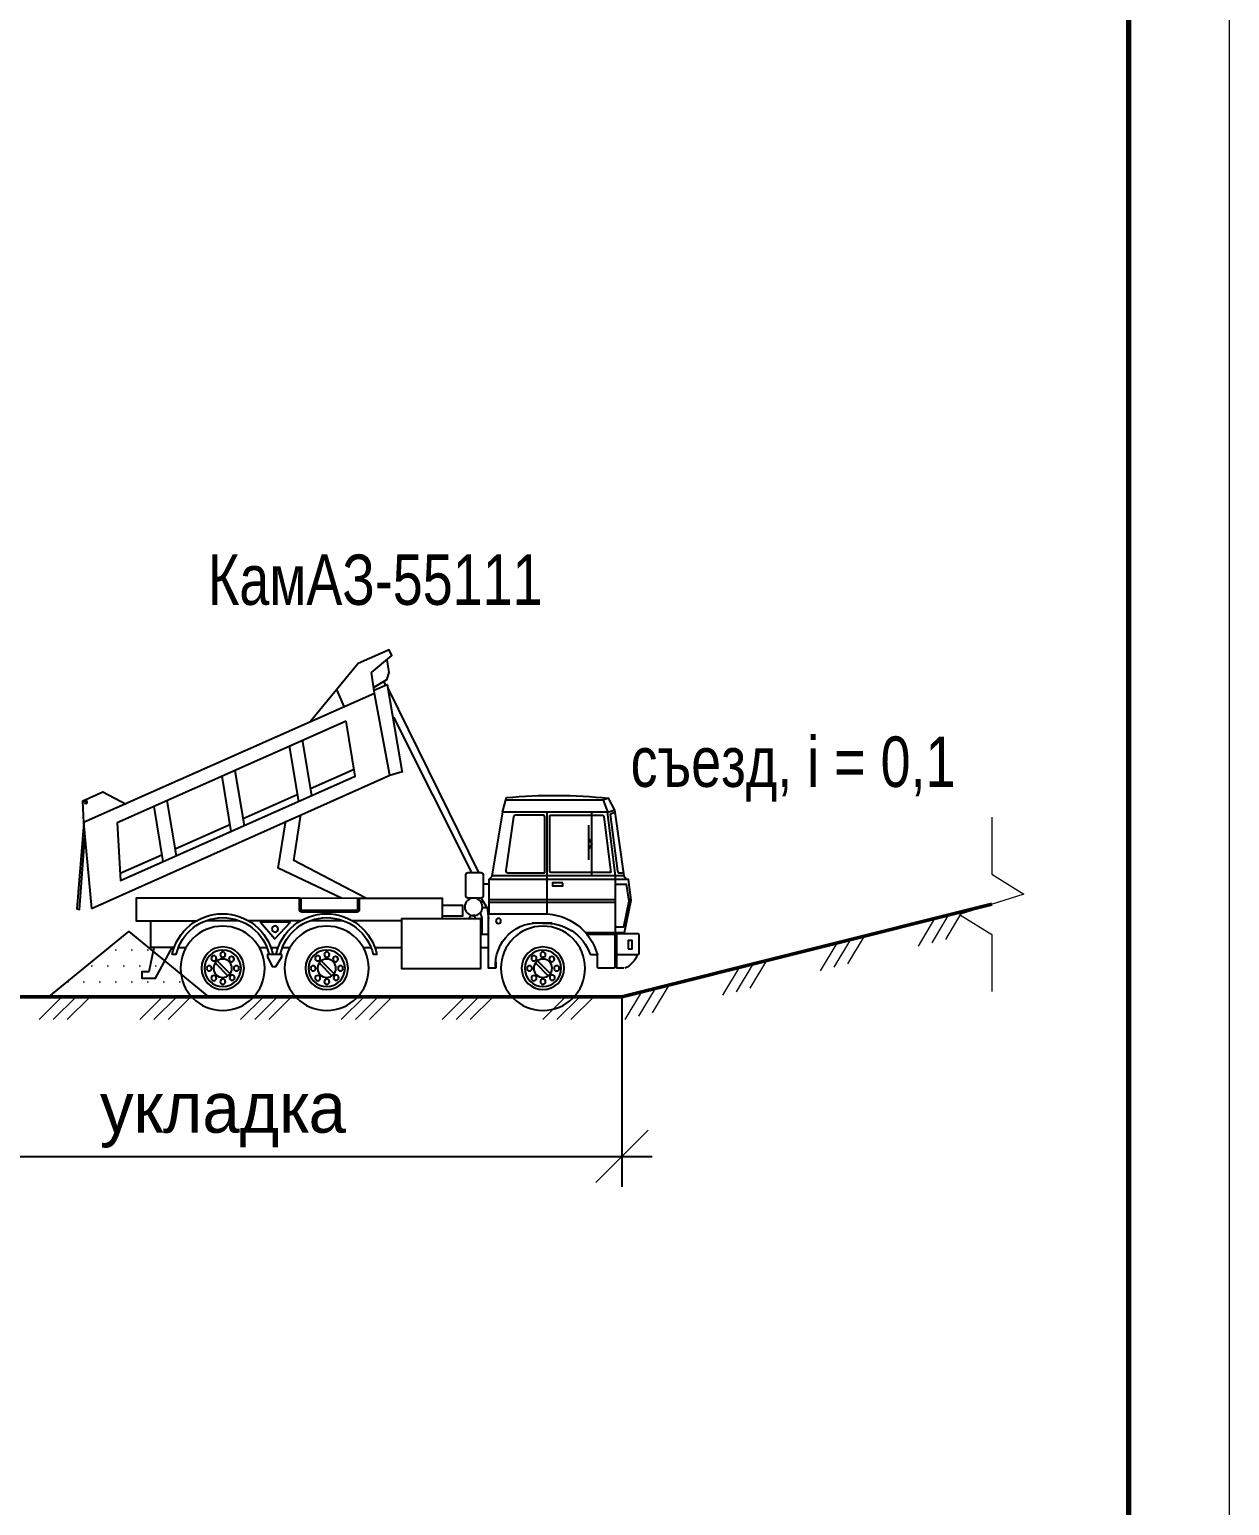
# Paper-space layout 'Лист 6' of a CAD drawing. Header units: metres, sheet in millimetres. Extents: x 0 to 420, y 0 to 297.
# Drawn here: x 360.4 to 420, y 73.2 to 146.5 of the extents above; entities that cross this region are included whole.
import ezdxf

# ---------------------------------------------------------------- set-up
doc = ezdxf.new("R2010")
doc.units = ezdxf.units.M
doc.layers.add('Видовой_экран', color=8, linetype='Continuous', lineweight=13, plot=False)
for name, color, linetype, lineweight in [('Машины', 7, 'Continuous', 25), ('Надписи', 7, 'Continuous', 25), ('Профиль', 7, 'Continuous', 50), ('Размеры', 3, 'Continuous', 18), ('Рамка', 7, 'Continuous', 70), ('Штриховка', 8, 'Continuous', 18)]:
    doc.layers.add(name, color=color, linetype=linetype, lineweight=lineweight)
doc.styles.add('ГОСТ тип Б', font='ofont.ru_GOST type B.ttf')
doc.dimstyles.new('Схема', dxfattribs={"dimtxt": 2.5, "dimasz": 2.5, "dimexe": 1.5, "dimexo": 0, "dimgap": 0.8, "dimtad": 1, "dimtxsty": 'ГОСТ тип Б', "dimtsz": 1.3, "dimcen": 2.5, "dimdle": 1.5, "dimclrd": 3, "dimclre": 3, "dimclrt": 3, "dimazin": 3, "dimtfac": 1, "dimtix": 1, "dimtmove": 0, "dimatfit": 3, "dimtfill": 1, "dimarcsym": 0})

# ---------------------------------------------------------------- blocks, each defined once
blk = doc.blocks.new('Самосвал разгрузка')
at = {"color": 0, "linetype": 'ByBlock', "lineweight": -2}
for p, q in [((-1.159, 1.144), (-1.159, 2.541)), ((-5.732, 0.462), (-5.561, 0.291)), ((-5.706, 0.49), (-5.535, 0.319)), ((-4.298, 0.462), (-4.127, 0.291)), ((-4.272, 0.49), (-4.101, 0.319)), ((-1.317, 0.462), (-1.145, 0.291)), ((-1.291, 0.49), (-1.119, 0.319))]:
    blk.add_line(p, q, dxfattribs=at)
at = {"color": 0, "linetype": 'ByBlock', "lineweight": -2, "extrusion": (0, 0, -1)}
for points in [[(3.539, 4.184), (3.583, 4.469), (3.304, 4.703), (3.339, 4.783), (3.766, 4.593), (4.426, 3.791)], [(3.37, 4.643), (3.344, 4.469), (3.375, 4.367), (3.552, 4.263)], [(3.538, 4.231), (3.367, 4.306), (3.16, 3.092)], [(3.412, 4.346), (3.394, 4.294)], [(7.443, 1.219), (3.329, 3.053), (3.541, 4.182), (7.552, 2.401), (7.443, 1.219)], [(3.958, 3.999), (4.062, 4.234)], [(3.353, 4.243), (2.105, 1.714)], [(3.933, 3.801), (7.091, 2.398), (7.045, 1.603), (3.806, 3.042), (3.933, 3.801)], [(3.28, 3.852), (2.203, 1.714)], [(4.719, 3.46), (4.59, 2.693)], [(4.536, 3.541), (4.408, 2.774)], [(5.465, 3.12), (5.338, 2.361)], [(3.822, 3.132), (4.423, 2.864)], [(3.33, 3.056), (3.16, 3.104)], [(5.647, 3.039), (5.52, 2.28)], [(7.548, 2.398), (7.561, 2.703), (7.287, 2.825), (6.966, 2.657)], [(6.403, 2.704), (6.276, 1.945)], [(4.606, 2.784), (5.353, 2.452)], [(1.778, 2.544), (1.722, 2.745)], [(0.229, 2.57), (0.313, 2.737), (0.388, 2.709), (1.732, 2.709)], [(0.388, 2.709), (0.325, 2.542)], [(6.585, 2.623), (6.458, 1.864)], [(3.658, 1.359), (4.653, 1.88), (4.556, 2.51)], [(0.217, 0.885), (0.217, 1.665), (0.329, 2.544), (1.778, 2.544), (1.921, 1.665)], [(0.544, 1.665), (0.544, 2.53)], [(0.223, 2.544), (0.229, 2.57), (0.325, 2.542)], [(7.549, 2.398), (7.646, 1.213), (7.61, 1.201), (7.536, 2.191)], [(5.535, 2.371), (6.291, 2.035)], [(3.998, 1.359), (4.87, 1.775), (4.762, 2.425)], [(0.587, 1.889), (0.587, 2.367)], [(0.587, 2.176), (0.545, 2.103), (0.584, 2.038)], [(6.473, 1.954), (7.048, 1.699)], [(0.068, 1.616), (0.106, 1.665), (1.914, 1.665), (1.964, 1.616)], [(2.045, 1.555), (1.966, 1.555)], [(0.632, 0.885), (0.093, 0.885), (0, 1.331), (0.038, 1.616), (1.964, 1.616), (1.964, 1.145)], [(0.946, 1.57), (1.086, 1.57), (1.086, 1.53), (0.946, 1.53), (0.946, 1.57)], [(0.216, 1.554), (0.07, 1.554), (0.032, 1.317), (0.108, 0.958), (0.216, 0.958)], [(4.573, 1.358), (6.827, 1.361), (6.827, 1.047), (6.625, 1.047)], [(6.827, 1.36), (6.827, 1.36)], [(3.752, 1.357), (5.712, 1.358)], [(2.605, 1.077), (2.605, 1.356), (3.752, 1.357)], [(2.603, 1.264), (2.329, 1.264), (2.329, 1.113), (2.603, 1.113)], [(2.068, 1.36), (1.993, 1.229)], [(2.053, 1.229), (1.988, 1.229), (1.968, 1.073)], [(0.217, 1.336), (1.961, 1.336)], [(0.217, 1.3), (1.961, 1.3)], [(0.001, 1.336), (0.035, 1.336)], [(6.303, 0.678), (6.625, 0.678), (6.625, 1.046), (5.982, 1.046)], [(5.855, 1.053), (5.413, 1.053)], [(5.287, 1.053), (4.55, 1.053)], [(4.7, 1.029), (5.114, 1.029), (4.917, 0.798), (4.7, 1.029)], [(4.421, 1.053), (3.979, 1.053)], [(4.199, 1.053), (3.979, 1.053)], [(3.853, 1.053), (3.169, 1.053)], [(2.154, 1.073), (2.159, 1.123), (2.214, 1.118), (2.239, 1.073)], [(2.159, 1.053), (2.156, 1.053)], [(2.058, 0.867), (2.058, 1.083), (2.078, 1.164)], [(1.87, 0.395), (1.967, 0.395), (1.967, 1.144), (1.217, 1.144), (1.159, 1.144)], [(2.073, 0.865), (1.968, 0.865)], [(1.09, 1.013), (1.369, 1.013)], [(6.585, 0.676), (6.651, 0.345), (6.751, 0.345), (6.751, 0.258), (6.559, 0.258), (6.332, 0.681)], [(6.141, 0.677), (6.246, 0.677)], [(5.022, 0.677), (5.127, 0.677)], [(5.022, 0.677), (5.127, 0.677)], [(4.87, 0.677), (4.968, 0.677)], [(4.707, 0.677), (4.812, 0.677)], [(3.589, 0.677), (3.693, 0.677)], [(3.589, 0.677), (3.693, 0.677)], [(3.169, 0.677), (3.534, 0.677)], [(1.968, 0.677), (2.073, 0.677)], [(6.275, 0.585), (6.33, 0.585)], [(4.82, 0.582), (5.014, 0.582), (5.014, 0.553), (4.95, 0.416), (4.901, 0.416), (4.82, 0.553), (4.82, 0.582)], [(3.507, 0.585), (3.559, 0.585)], [(1.87, 0.484), (1.87, 0.394)], [(0.467, 0.58), (0.564, 0.58)], [(0.205, 0.584), (0.205, 0.394)], [(0.101, 0.394), (0.205, 0.394)]]:
    blk.add_lwpolyline(points, dxfattribs=at)
for points in [[(1.193, 1.71), (1.193, 2.477, -0.414214), (1.221, 2.505), (1.595, 2.505, -0.3726), (1.622, 2.481), (1.73, 1.742, -0.457089), (1.702, 1.71), (1.193, 1.71)], [(0.281, 1.711), (1.097, 1.711, 0.414214), (1.125, 1.739), (1.125, 2.477, 0.414214), (1.097, 2.505), (0.405, 2.505, 0.378147), (0.377, 2.481), (0.281, 1.711)], [(0.099, 1.665), (0.223, 2.544), (0.291, 2.513), (0.189, 1.733, -0.376585), (0.162, 1.708), (0.106, 1.708)], [(3.752, 1.357), (3.752, 1.196, 0.414214), (3.78, 1.168), (4.544, 1.168, 0.414214), (4.573, 1.196), (4.573, 1.358)], [(3.774, 1.357), (3.774, 1.196, 0.414214), (3.78, 1.19), (4.544, 1.19, 0.414214), (4.551, 1.196), (4.551, 1.358)], [(0.609, 0.863), (0.226, 0.863), (0.226, 0.412, 0.414214), (0.244, 0.393), (0.45, 0.393, 0.414214), (0.468, 0.412), (0.468, 0.584)], [(0.203, 0.868), (0.203, 0.602, -0.414214), (0.184, 0.583), (-0.09, 0.583, -0.414214), (-0.109, 0.602), (-0.109, 0.849, -0.414214), (-0.09, 0.868), (0.203, 0.868)]]:
    blk.add_lwpolyline(points, format="xyb", dxfattribs=at)
blk.add_lwpolyline([(2.071, 1.36), (2.252, 1.36, 0.414214), (2.28, 1.388), (2.28, 1.683, 0.414214), (2.252, 1.712), (2.071, 1.712, 0.414214), (2.043, 1.683), (2.043, 1.388, 0.414214)], format="xyb", close=True, dxfattribs=at)
for points in [[(2.073, 1.073), (3.169, 1.073), (3.169, 0.391), (2.073, 0.391)], [(0.045, 0.659), (-0.01, 0.659), (-0.01, 0.774), (0.045, 0.774)]]:
    blk.add_lwpolyline(points, close=True, dxfattribs=at)
for centre, radius in [((7.521, 2.682), 0.017), ((2.174, 1.239), 0.122), ((1.833, 1.046), 0.035), ((5.634, 0.393), 0.581), ((4.912, 0.934), 0.0434), ((4.2, 0.393), 0.581), ((1.218, 0.393), 0.581), ((5.633, 0.393), 0.294), ((5.633, 0.393), 0.252), ((5.633, 0.582), 0.0358), ((4.199, 0.393), 0.294), ((4.199, 0.393), 0.252), ((4.199, 0.582), 0.0358), ((1.218, 0.393), 0.294), ((1.218, 0.393), 0.252), ((1.218, 0.582), 0.0358), ((5.82, 0.392), 0.0358), ((5.757, 0.53), 0.0358), ((5.633, 0.393), 0.127), ((5.512, 0.52), 0.0358), ((5.445, 0.392), 0.0358), ((4.386, 0.392), 0.0358), ((4.324, 0.53), 0.0358), ((4.199, 0.393), 0.127), ((4.078, 0.52), 0.0358), ((4.011, 0.392), 0.0358), ((1.404, 0.392), 0.0358), ((1.342, 0.53), 0.0358), ((1.218, 0.393), 0.127), ((1.096, 0.52), 0.0358), ((1.029, 0.392), 0.0358), ((5.757, 0.258), 0.0358), ((5.633, 0.208), 0.0358), ((5.504, 0.263), 0.0358), ((4.324, 0.258), 0.0358), ((4.199, 0.208), 0.0358), ((4.07, 0.263), 0.0358), ((1.342, 0.258), 0.0358), ((1.218, 0.208), 0.0358), ((1.089, 0.263), 0.0358)]:
    blk.add_circle(centre, radius, dxfattribs=at)
for centre, radius, start, end in [((1.058, -4.33), 7.106, 84.6308, 96.016), ((5.636, 0.433), 0.711, 12.3088, 167.6912), ((5.634, 0.433), 0.658, 13.3528, 166.6472), ((4.202, 0.433), 0.711, 12.3088, 167.6912), ((4.2, 0.433), 0.658, 13.3528, 166.6472), ((1.293, 0.439), 0.579, -4.4291, 97.551), ((1.206, 0.379), 0.765, 89.1324, 164.782), ((1.172, 0.372), 0.642, 85.9243, 161.1303), ((0.21, 0.674), 0.305, -162.9558, -113.721)]:
    blk.add_arc(centre, radius, start, end, dxfattribs=at)
blk = doc.blocks.new('_OBLIQUE')
at = {"color": 0, "linetype": 'ByBlock'}
blk.add_line((-0.5, -0.5), (0.5, 0.5), dxfattribs=at)
blk = doc.blocks.new('*D66')
at = {"color": 3, "transparency": 16777216}
for p, q in [((350.24, 98.46952), (350.24, 89.04952)), ((389.84, 98.46952), (389.84, 89.04952)), ((348.74, 90.54952), (391.34, 90.54952))]:
    blk.add_line(p, q, dxfattribs=at)
at = {"layer": 'Defpoints', "transparency": 16777216}
for p in [(350.24, 98.46952), (389.84, 98.46952), (350.24, 90.54952)]:
    blk.add_point(p, dxfattribs=at)
at = {"layer": 'Размеры', "color": 3, "transparency": 16777216, "xscale": 2.6, "yscale": 2.6}
for p in [(350.24, 90.54952), (389.84, 90.54952)]:
    blk.add_blockref('_OBLIQUE', p, dxfattribs=at)
at = {"layer": 'Размеры', "color": 3, "transparency": 16777216, "insert": (370.04, 92.59952), "char_height": 2.5, "attachment_point": 5, "style": 'ГОСТ тип Б', "bg_fill": 3, "box_fill_scale": 1.1, "bg_fill_color": 1, "bg_fill_transparency": 0}
blk.add_mtext('укладка', dxfattribs=at)

psp = doc.layouts.new('Лист 6')

# ---------------------------------------------------------------- hatches: boundary and pattern name
at = {"layer": 'Штриховка'}
h = psp.add_hatch(dxfattribs=at)
h.set_pattern_fill('DOTS', scale=0.5)
h.paths.add_polyline_path([(361.4, 98.47), (365.36, 101.71), (369.32, 98.47)])

# ---------------------------------------------------------------- linework, layer by layer
at = {"layer": 'Видовой_экран'}
psp.add_lwpolyline([(0, 0), (420, 0), (420, 297), (0, 297)], close=True, dxfattribs=at)
at = {"layer": 'Машины'}
psp.add_lwpolyline([(361.4, 98.47), (365.36, 101.71), (369.32, 98.47)], close=True, dxfattribs=at)
at = {"layer": 'Профиль'}
psp.add_lwpolyline([(257.36, 106), (266, 106), (271.045, 98.47), (389.84, 98.47), (408.2, 103.06)], dxfattribs=at)
at = {"layer": 'Рамка'}
psp.add_lwpolyline([(20, 5), (415, 5), (415, 292), (20, 292)], close=True, dxfattribs=at)
at = {"layer": 'Штриховка'}
for points in [[(408.2, 107.38), (408.2, 104.56), (409.8, 103.56), (406.6, 102.56), (408.2, 101.56), (408.2, 98.74)], [(406.72, 102.69), (405.897, 101.318)], [(405.362, 102.35), (404.539, 100.978)], [(406.041, 102.52), (405.218, 101.148)], [(400.512, 101.137), (399.688, 99.765)], [(401.191, 101.307), (400.367, 99.935)], [(401.87, 101.477), (401.047, 100.105)], [(395.661, 99.925), (394.838, 98.553)], [(396.34, 100.095), (395.517, 98.723)], [(397.019, 100.264), (396.196, 98.892)], [(391.489, 98.882), (390.666, 97.51)], [(392.168, 99.052), (391.345, 97.68)], [(362.045, 98.47), (360.914, 97.338)], [(362.745, 98.47), (361.614, 97.338)], [(363.445, 98.47), (362.314, 97.338)], [(367.045, 98.47), (365.914, 97.338)], [(367.745, 98.47), (366.614, 97.338)], [(368.445, 98.47), (367.314, 97.338)], [(372.045, 98.47), (370.914, 97.338)], [(372.745, 98.47), (371.614, 97.338)], [(373.445, 98.47), (372.314, 97.338)], [(377.045, 98.47), (375.914, 97.338)], [(377.745, 98.47), (376.614, 97.338)], [(378.445, 98.47), (377.314, 97.338)], [(382.045, 98.47), (380.914, 97.338)], [(382.745, 98.47), (381.614, 97.338)], [(383.445, 98.47), (382.314, 97.338)], [(387.045, 98.47), (385.914, 97.338)], [(387.745, 98.47), (386.614, 97.338)], [(388.445, 98.47), (387.314, 97.338)], [(390.81, 98.712), (389.987, 97.34)]]:
    psp.add_lwpolyline(points, dxfattribs=at)

# ---------------------------------------------------------------- block references
at = {"layer": 'Машины', "xscale": 3.6, "yscale": 3.6}
psp.add_blockref('Самосвал разгрузка', (390.308, 98.47), dxfattribs=at)

# ---------------------------------------------------------------- texts
at = {"layer": 'Надписи', "char_height": 2.5, "style": 'ГОСТ тип Б'}
for s, insert, attachment_point in [('\\W0.8;КамАЗ-55111', (377.6, 117.88), 8), ('\\W0.8;съезд, i = 0,1', (406.4, 108.16), 9)]:
    psp.add_mtext(s, dxfattribs=dict(at, insert=insert, attachment_point=attachment_point))

# ---------------------------------------------------------------- next in the draw order: dimensions: what is measured, and where the dimension line sits
at = {"layer": 'Размеры'}
dim = psp.add_linear_dim(base=(350.24, 90.55), p1=(350.24, 98.47), p2=(389.84, 98.47), text='укладка', dimstyle='Схема', dxfattribs=at)
dim.commit()
dim.dimension.update_dxf_attribs({"geometry": '*D66', "text_midpoint": (370.04, 92.6)})

doc.saveas('drawing.dxf')
